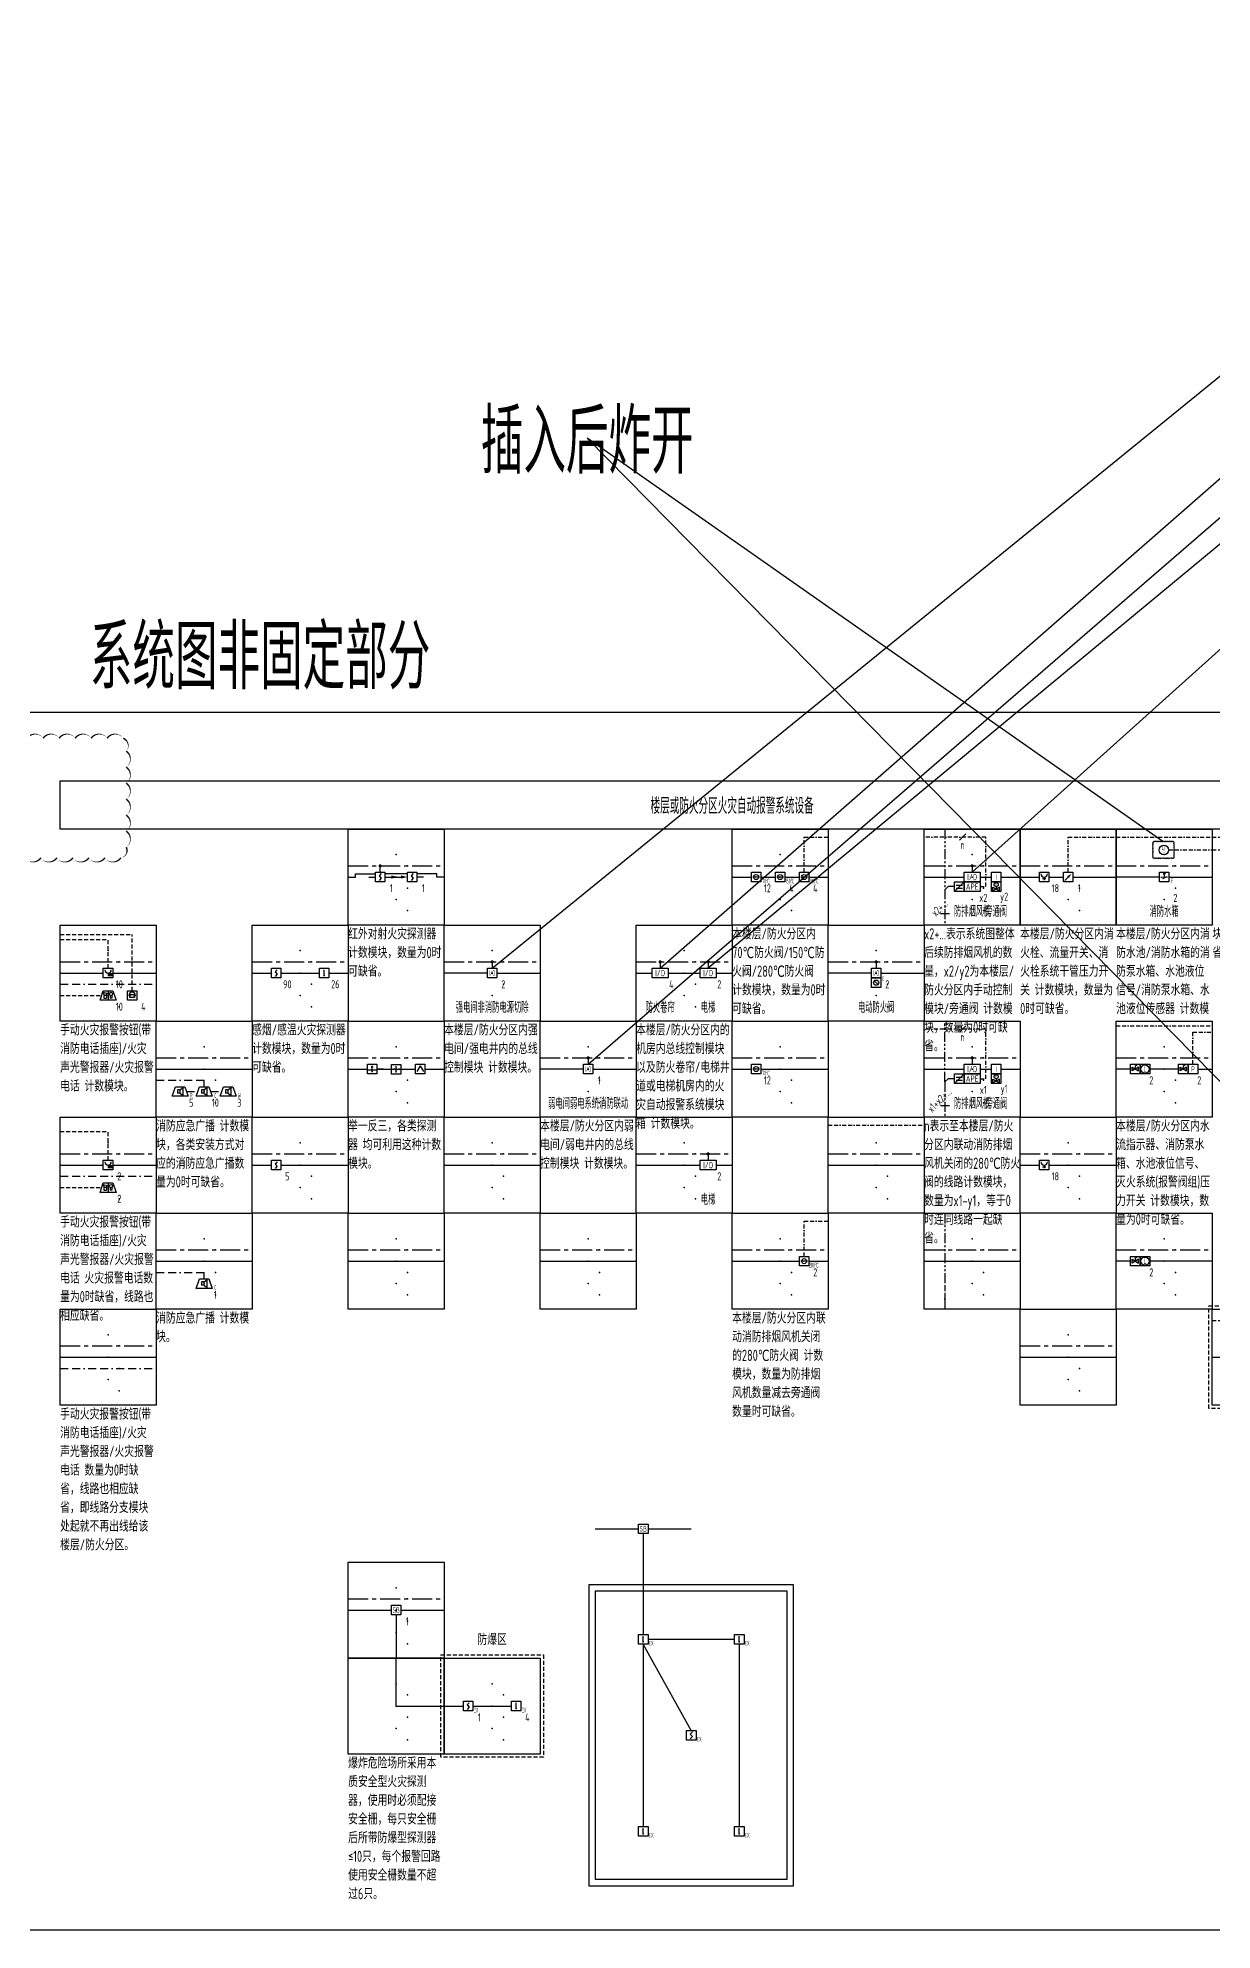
# Model space of a CAD drawing. Header units: millimetres. Extents: x -610917 to 349982, y -134386 to 210510.
# Drawn here: x 26145 to 62842, y 121521 to 180635 of the extents above; entities that cross this region are included whole.
import ezdxf
from ezdxf.enums import TextEntityAlignment as Align

# ---------------------------------------------------------------- set-up
doc = ezdxf.new("R2010")
doc.units = ezdxf.units.MM
doc.header["$LTSCALE"] = 500
doc.header["$MEASUREMENT"] = 0
for name, pattern in [('BORDER', [1.75, 0.5, -0.25, 0.5, -0.25, 0, -0.25]), ('BORDER2', [0.875, 0.25, -0.125, 0.25, -0.125, 0, -0.125]), ('CENTER', [2, 1.25, -0.25, 0.25, -0.25]), ('HIDDEN', [0.375, 0.25, -0.125]), ('PHANTOM2', [1.25, 0.625, -0.125, 0.125, -0.125, 0.125, -0.125])]:
    doc.linetypes.add(name, pattern=pattern)
doc.layers.get('0').update_dxf_attribs({"linetype": 'CONTINUOUS'})
for name, color, linetype in [('E-BRST-WIRE', 2, 'BORDER'), ('E-CTRL-WIRE', 3, 'BORDER2'), ('E-FAS-DEVC', 3, 'CONTINUOUS'), ('E-FAS-WIRE', 4, 'CONTINUOUS'), ('E-FAS-WIRE2', 1, 'CENTER'), ('E-FAS-WIRE4', 4, 'PHANTOM2'), ('E-FAS-WIRE5', 4, 'HIDDEN'), ('E-POWR-EQPM', 3, 'CONTINUOUS'), ('E-UNIV-AB', 10, 'CONTINUOUS'), ('E-UNIV-DIAG', 2, 'CONTINUOUS'), ('E-UNIV-DIAG2', 2, 'HIDDEN'), ('E-UNIV-EL', 140, 'CONTINUOUS'), ('E-UNIV-NOTE', 6, 'CONTINUOUS'), ('说明', 7, 'CONTINUOUS')]:
    doc.layers.add(name, color=color, linetype=linetype)
doc.styles.add('TH-STYLE3', font='tssdeng.shx', dxfattribs={"width": 0.7, "bigfont": 'tssdchn.shx'})

# ---------------------------------------------------------------- blocks, each defined once
blk = doc.blocks.new('E-ES01')
blk.add_lwpolyline([(0, 3000), (3000, 3000), (3000, 0), (0, 0)], close=True)
for p in [(1500, 2200), (1850, 1850), (1500, 1500), (1500, 800), (1850, 1150), (1850, 450)]:
    blk.add_point(p)
blk = doc.blocks.new('E-BFAS550')
blk.add_lwpolyline([(-1.5, -1.5), (-1.5, 1.5), (1.5, 1.5), (1.5, -1.5)], close=True)
at = {"layer": 'E-UNIV-EL', "style": 'TH-STYLE3', "width": 0.7}
blk.add_attdef('F', text='', height=1.7, dxfattribs=at).set_placement((0, 0), align=Align.MIDDLE)
blk = doc.blocks.new('E-BFAS110-3')
blk.add_lwpolyline([(-1.5, -1.5), (-1.5, 1.5), (1.5, 1.5), (1.5, -1.5)], close=True)
at = {"layer": 'E-UNIV-EL'}
blk.add_lwpolyline([(0.35, 1.06), (-0.35, 0.35), (0.35, -0.35), (-0.35, -1.06)], dxfattribs=at)
at = {"layer": 'E-UNIV-EL', "style": 'TH-STYLE3', "width": 0.5}
blk.add_attdef('F', text='', height=1.5, dxfattribs=at).set_placement((2.5, -1.25), align=Align.MIDDLE)
blk = doc.blocks.new('E-BFAS120-3')
blk.add_lwpolyline([(-1.5, -1.5), (-1.5, 1.5), (1.5, 1.5), (1.5, -1.5)], close=True)
at = {"layer": 'E-UNIV-EL'}
blk.add_line((0, -1), (0, 1), dxfattribs=at)
at = {"layer": 'E-UNIV-EL', "const_width": 0.25}
blk.add_lwpolyline([(-0.125, -0.75, 1), (0.125, -0.75, 1)], format="xyb", close=True, dxfattribs=at)
at = {"layer": 'E-UNIV-EL', "style": 'TH-STYLE3', "width": 0.5}
blk.add_attdef('F', text='', height=1.5, dxfattribs=at).set_placement((2.5, -1.25), align=Align.MIDDLE)
blk = doc.blocks.new('E-BFAS110')
blk.add_lwpolyline([(-1.5, -1.5), (-1.5, 1.5), (1.5, 1.5), (1.5, -1.5)], close=True)
at = {"layer": 'E-UNIV-EL'}
blk.add_lwpolyline([(0.35, 1.06), (-0.35, 0.35), (0.35, -0.35), (-0.35, -1.06)], dxfattribs=at)
blk = doc.blocks.new('E-BFAS120')
blk.add_lwpolyline([(-1.5, -1.5), (-1.5, 1.5), (1.5, 1.5), (1.5, -1.5)], close=True)
at = {"layer": 'E-UNIV-EL'}
blk.add_line((0, -1), (0, 1), dxfattribs=at)
at = {"layer": 'E-UNIV-EL', "const_width": 0.25}
blk.add_lwpolyline([(-0.125, -0.75, 1), (0.125, -0.75, 1)], format="xyb", close=True, dxfattribs=at)
blk = doc.blocks.new('E-BFAS112')
blk.add_lwpolyline([(-1.5, -1.5), (-1.5, 1.5), (1.5, 1.5), (1.5, -1.5)], close=True)
at = {"layer": 'E-UNIV-EL'}
for p, q in [((-3.5, 0), (-1.5, 0)), ((1.5, 0), (3.5, 0))]:
    blk.add_line(p, q, dxfattribs=at)
blk.add_lwpolyline([(0.35, 1.06), (-0.35, 0.35), (0.35, -0.35), (-0.35, -1.06)], dxfattribs=at)
blk.add_lwpolyline([(3.5, 0, 1, 0, 0), (5.5, 0, 0, 0, 0)], format="xyseb", dxfattribs=at)
blk = doc.blocks.new('E-BFAS113')
blk.add_lwpolyline([(-1.5, -1.5), (-1.5, 1.5), (1.5, 1.5), (1.5, -1.5)], close=True)
at = {"layer": 'E-UNIV-EL'}
for p, q in [((-5.5, 0), (-3.5, 0)), ((3.5, 0), (1.5, 0))]:
    blk.add_line(p, q, dxfattribs=at)
blk.add_lwpolyline([(-3.5, 0, 1, 0, 0), (-1.5, 0, 0, 0, 0)], format="xyseb", dxfattribs=at)
blk.add_lwpolyline([(0.35, 1.06), (-0.35, 0.35), (0.35, -0.35), (-0.35, -1.06)], dxfattribs=at)
blk = doc.blocks.new('E-BFAS610')
blk.add_lwpolyline([(-1.5, -1.5), (-1.5, 1.5), (1.5, 1.5), (1.5, -1.5)], close=True)
at = {"layer": 'E-UNIV-EL'}
for p, q in [((0, 0), (0, -1)), ((-0.5, -0.5), (0.5, -0.5))]:
    blk.add_line(p, q, dxfattribs=at)
blk.add_arc((0, 1), 1, 180, 0, dxfattribs=at)
blk = doc.blocks.new('E-BFAS620')
blk.add_lwpolyline([(-1.5, -1.5), (-1.5, 1.5), (1.5, 1.5), (1.5, -1.5)], close=True)
at = {"layer": 'E-UNIV-EL', "style": 'TH-STYLE3', "width": 0.7}
blk.add_attdef('F', text='', height=1.7, dxfattribs=at).set_placement((0, 0), align=Align.MIDDLE)
blk = doc.blocks.new('E-BFAS711')
blk.add_lwpolyline([(-1.5, -1.5), (-1.5, 1.5), (1.5, 1.5), (1.5, -1.5)], close=True)
at = {"layer": 'E-UNIV-EL'}
blk.add_line((1, 0), (-1, 0), dxfattribs=at)
blk.add_circle((0, 0), 0.8, dxfattribs=at)
at = {"layer": 'E-UNIV-EL', "style": 'TH-STYLE3', "width": 0.5}
blk.add_attdef('F', text='', height=1.5, dxfattribs=at).set_placement((3, -1.25), align=Align.MIDDLE)
blk = doc.blocks.new('E-BFAS712')
blk.add_lwpolyline([(-1.5, -1.5), (-1.5, 1.5), (1.5, 1.5), (1.5, -1.5)], close=True)
at = {"layer": 'E-UNIV-EL'}
blk.add_line((1, 0), (-1, 0), dxfattribs=at)
blk.add_circle((0, 0), 0.8, dxfattribs=at)
at = {"layer": 'E-UNIV-EL', "style": 'TH-STYLE3', "width": 0.5}
blk.add_attdef('F', text='', height=1.5, dxfattribs=at).set_placement((3, -1.25), align=Align.MIDDLE)
blk = doc.blocks.new('E-BFAS730')
blk.add_lwpolyline([(-1.5, -1.5), (-1.5, 1.5), (1.5, 1.5), (1.5, -1.5)], close=True)
at = {"layer": 'E-UNIV-EL'}
blk.add_line((-0.71, 0.71), (0.71, -0.71), dxfattribs=at)
blk.add_circle((0, 0), 0.8, dxfattribs=at)
at = {"layer": 'E-UNIV-EL', "style": 'TH-STYLE3', "width": 0.5}
blk.add_attdef('F', text='', height=1.5, dxfattribs=at).set_placement((2.25, 1.25), align=Align.MIDDLE)
blk = doc.blocks.new('E-BFAS212')
blk.add_lwpolyline([(-1.5, -1.5), (-1.5, 1.5), (1.5, 1.5), (1.5, -1.5)], close=True)
at = {"layer": 'E-UNIV-EL'}
blk.add_line((0, 0), (0, -1), dxfattribs=at)
for radius in [0.5, 0.25]:
    blk.add_circle((0.75, -0.5), radius, dxfattribs=at)
blk.add_arc((0, 1), 1, 180, 0, dxfattribs=at)
blk = doc.blocks.new('E-BFAS330')
blk.add_lwpolyline([(-2.5, -1.5), (-1.5, 1.5), (1.5, 1.5), (2.5, -1.5)], close=True)
at = {"layer": 'E-UNIV-EL'}
for p, q in [((-1.56, 1), (-0.24, 0.6)), ((-1.1, 0), (-1.56, 1)), ((-0.5, 0), (-1.3, 0)), ((-1.3, 0), (-1.3, -0.8)), ((-0.7, 0), (-0.24, 0.6)), ((-0.5, 0), (-0.5, -0.8)), ((0, 1.5), (0, -1.5)), ((0.6, 0.1), (0.6, -0.8)), ((1.2, 0.1), (1.2, -0.8)), ((-1.3, -0.8), (-0.5, -0.8)), ((1.2, -0.8), (0.6, -0.8))]:
    blk.add_line(p, q, dxfattribs=at)
blk.add_circle((0.9, 0.5), 0.5, dxfattribs=at)
blk = doc.blocks.new('E-BFAS621-2')
blk.add_lwpolyline([(-1.5, -1.5), (-1.5, 1.5), (1.5, 1.5), (1.5, -1.5)], close=True)
at = {"layer": 'E-UNIV-EL'}
for p in [(0, 0), (0.58, 1.15)]:
    blk.add_line(p, (0, 1.15), dxfattribs=at)
blk.add_lwpolyline([(1, -0.58), (1, 0.58), (-1, -0.58), (-1, 0.58)], close=True, dxfattribs=at)
blk = doc.blocks.new('E-BFAS520')
blk.add_lwpolyline([(-1.5, -1.5), (-1.5, 1.5), (1.5, 1.5), (1.5, -1.5)], close=True)
at = {"layer": 'E-UNIV-EL', "style": 'TH-STYLE3', "width": 0.5}
blk.add_attdef('F', text='', height=1.7, dxfattribs=at).set_placement((0, 0), align=Align.MIDDLE)
blk = doc.blocks.new('E-BFAS410-2')
blk.add_lwpolyline([(-2.5, -1.5), (-1.5, 1.5), (1.5, 1.5), (2.5, -1.5)], close=True)
at = {"layer": 'E-UNIV-EL'}
for p, q in [((0, 0.5), (-0.8, 0.5)), ((-0.8, 0.5), (-0.8, -0.5)), ((0, 0.5), (0.8, 1.2)), ((0, -0.5), (0, 0.5)), ((0.8, 1.2), (0.8, -1.2)), ((0, -0.5), (-0.8, -0.5)), ((0, -0.5), (0.8, -1.2))]:
    blk.add_line(p, q, dxfattribs=at)
at = {"layer": 'E-UNIV-EL', "style": 'TH-STYLE3', "width": 0.5}
blk.add_attdef('F', text='', height=1.5, dxfattribs=at).set_placement((3.5, -1.25), align=Align.MIDDLE)
blk = doc.blocks.new('E-BFAS622')
blk.add_lwpolyline([(-1.5, -1.5), (-1.5, 1.5), (1.5, 1.5), (1.5, -1.5)], close=True)
at = {"layer": 'E-UNIV-EL'}
blk.add_circle((0, 0), 1.3, dxfattribs=at)
at = {"layer": 'E-UNIV-EL', "style": 'TH-STYLE3', "width": 0.7}
blk.add_attdef('S', text='', height=1.7, dxfattribs=at).set_placement((0, 0), align=Align.MIDDLE)
blk = doc.blocks.new('E-BFAS522')
blk.add_lwpolyline([(-1.5, -1.5), (-1.5, 1.5), (1.5, 1.5), (1.5, -1.5)], close=True)
at = {"layer": 'E-UNIV-EL'}
for p, q in [((-1.5, -1.5), (1.5, 1.5)), ((-1, 0.5), (1, 0.5)), ((-1, -0.5), (1, -0.5))]:
    blk.add_line(p, q, dxfattribs=at)
blk = doc.blocks.new('E-ANNO04')
blk.add_line((-1, -1), (1, 1))
at = {"style": 'TH-STYLE3', "width": 0.7}
blk.add_attdef('N', text='', height=2.5, dxfattribs=at).set_placement((0, 2.5), align=Align.MIDDLE)
blk = doc.blocks.new('E-BDB004')
blk.add_lwpolyline([(-2.5, -1.5), (-2.5, 1.5), (2.5, 1.5), (2.5, -1.5)], close=True)
at = {"layer": 'E-UNIV-EL', "style": 'TH-STYLE3', "width": 0.7}
blk.add_attdef('BOX', text='', height=2, dxfattribs=at).set_placement((0, 0), align=Align.MIDDLE)
blk = doc.blocks.new('E-BFAS011')
blk.add_lwpolyline([(-2.5, -1.5), (-2.5, 1.5), (2.5, 1.5), (2.5, -1.5)], close=True)
at = {"layer": 'E-UNIV-EL', "style": 'TH-STYLE3', "width": 0.7}
blk.add_attdef('F', text='', height=2, dxfattribs=at).set_placement((0, 0), align=Align.MIDDLE)
blk = doc.blocks.new('E-BFAS622-2')
blk.add_lwpolyline([(-1.5, -1.5), (-1.5, 1.5), (1.5, 1.5), (1.5, -1.5)], close=True)
at = {"layer": 'E-UNIV-EL'}
blk.add_line((-1.06, -1.06), (0, 0), dxfattribs=at)
blk.add_lwpolyline([(0, 0, 0.75, 0, 0), (1.06, 1.06, 0, 0, 0)], format="xyseb", dxfattribs=at)
blk = doc.blocks.new('E-BFAS630-2')
blk.add_lwpolyline([(-1.5, -1.51), (-1.5, 1.49), (1.5, 1.49), (1.5, -1.51)], close=True)
at = {"layer": 'E-UNIV-EL'}
for p, q in [((0, 0.7), (0, 0.5)), ((0, 0.4), (0, 0.25)), ((0, 0.15), (0, 0)), ((0.2, 1.07), (0.45, 1.07)), ((-1, -0.01), (-0.5, -0.01)), ((0, -0.1), (0, -0.3))]:
    blk.add_line(p, q, dxfattribs=at)
blk.add_lwpolyline([(0, 1.45, -0.533333), (0, 0.7, -0.533333)], format="xyb", close=True, dxfattribs=at)
blk.add_lwpolyline([(1, -0.01), (0.5, -0.01), (-0.5, -0.59)], dxfattribs=at)
at = {"layer": 'E-UNIV-EL', "style": 'TH-STYLE3', "width": 0.5}
blk.add_attdef('F', text='', height=1.5, dxfattribs=at).set_placement((2.5, -1.26), align=Align.MIDDLE)
blk = doc.blocks.new('E-BFAS220')
blk.add_lwpolyline([(-1.5, -1.5), (-1.5, 1.5), (1.5, 1.5), (1.5, -1.5)], close=True)
at = {"layer": 'E-UNIV-EL'}
blk.add_lwpolyline([(0.58, 0), (1, 0, 1), (-1, 0), (-0.58, 0)], format="xyb", dxfattribs=at)
blk.add_lwpolyline([(-0.75, -0.67), (-0.5, 0.33), (0.5, 0.33), (0.75, -0.67)], close=True, dxfattribs=at)
blk = doc.blocks.new('E-BFAS410-3')
blk.add_lwpolyline([(-2.5, -1.5), (-1.5, 1.5), (1.5, 1.5), (2.5, -1.5)], close=True)
at = {"layer": 'E-UNIV-EL'}
for p, q in [((0, 0.5), (-0.8, 0.5)), ((-0.8, 0.5), (-0.8, -0.5)), ((0, 0.5), (0.8, 1.2)), ((0, -0.5), (0, 0.5)), ((0.8, 1.2), (0.8, -1.2)), ((0, -0.5), (-0.8, -0.5)), ((0, -0.5), (0.8, -1.2))]:
    blk.add_line(p, q, dxfattribs=at)
at = {"layer": 'E-UNIV-EL', "style": 'TH-STYLE3', "width": 0.5}
blk.add_attdef('F', text='', height=1.5, dxfattribs=at).set_placement((3.5, -1.25), align=Align.MIDDLE)
blk = doc.blocks.new('E-BFAS410-4')
blk.add_lwpolyline([(-2.5, -1.5), (-1.5, 1.5), (1.5, 1.5), (2.5, -1.5)], close=True)
at = {"layer": 'E-UNIV-EL'}
for p, q in [((0, 0.5), (-0.8, 0.5)), ((-0.8, 0.5), (-0.8, -0.5)), ((0, 0.5), (0.8, 1.2)), ((0, -0.5), (0, 0.5)), ((0.8, 1.2), (0.8, -1.2)), ((0, -0.5), (-0.8, -0.5)), ((0, -0.5), (0.8, -1.2))]:
    blk.add_line(p, q, dxfattribs=at)
at = {"layer": 'E-UNIV-EL', "style": 'TH-STYLE3', "width": 0.5}
blk.add_attdef('F', text='', height=1.5, dxfattribs=at).set_placement((3.5, -1.25), align=Align.MIDDLE)
blk = doc.blocks.new('E-BFAS621-4')
blk.add_lwpolyline([(-1.5, -1.5), (-1.5, 1.5), (1.5, 1.5), (1.5, -1.5)], close=True)
at = {"layer": 'E-UNIV-EL'}
blk.add_line((0, 0), (0, -0.7), dxfattribs=at)
blk.add_lwpolyline([(1, -1.28), (1, -0.12), (-1, -1.28), (-1, -0.12)], close=True, dxfattribs=at)
blk.add_circle((0, 0.65), 0.65, dxfattribs=at)
at = {"layer": 'E-UNIV-EL', "style": 'TH-STYLE3', "width": 0.7}
blk.add_attdef('F', text='', height=1, dxfattribs=at).set_placement((0, 0.65), align=Align.MIDDLE)
blk = doc.blocks.new('E-BFAS510')
blk.add_lwpolyline([(-1.5, -1.5), (-1.5, 1.5), (1.5, 1.5), (1.5, -1.5)], close=True)
at = {"layer": 'E-UNIV-EL', "style": 'TH-STYLE3', "width": 0.7}
blk.add_attdef('F', text='', height=1.7, dxfattribs=at).set_placement((0, 0), align=Align.MIDDLE)
blk = doc.blocks.new('E-BFAS122')
blk.add_lwpolyline([(-1.5, -1.5), (-1.5, 1.5), (1.5, 1.5), (1.5, -1.5)], close=True)
at = {"layer": 'E-UNIV-EL'}
for p, q in [((-3.5, 0), (-1.5, 0)), ((0.3, 0.6), (-0.3, 0.6)), ((0, -1), (0, 1)), ((3.5, 0), (1.5, 0)), ((1.5, -0.3), (-1.5, -0.3))]:
    blk.add_line(p, q, dxfattribs=at)
at = {"layer": 'E-UNIV-EL', "const_width": 0.25}
blk.add_lwpolyline([(-0.125, -0.75, 1), (0.125, -0.75, 1)], format="xyb", close=True, dxfattribs=at)
blk = doc.blocks.new('E-BFAS123')
blk.add_lwpolyline([(-1.5, -1.5), (-1.5, 1.5), (1.5, 1.5), (1.5, -1.5)], close=True)
at = {"layer": 'E-UNIV-EL'}
blk.add_line((0, -1), (0, 1), dxfattribs=at)
blk.add_lwpolyline([(1.5, 0.09), (1.24, -0.18), (0.88, 0.18), (0.53, -0.18), (0.18, 0.18), (-0.18, -0.18), (-0.53, 0.18), (-0.88, -0.18), (-1.24, 0.18), (-1.5, -0.09)], dxfattribs=at)
at = {"layer": 'E-UNIV-EL', "const_width": 0.25}
blk.add_lwpolyline([(-0.12, -0.75, 1), (0.12, -0.75, 1)], format="xyb", close=True, dxfattribs=at)
blk = doc.blocks.new('E-BFAS130')
blk.add_lwpolyline([(-1.5, -1.5), (-1.5, 1.5), (1.5, 1.5), (1.5, -1.5)], close=True)
at = {"layer": 'E-UNIV-EL'}
for q in [(-1, -0.73), (1, -0.73)]:
    blk.add_line((0, 1), q, dxfattribs=at)
blk = doc.blocks.new('E-BFAS713')
blk.add_lwpolyline([(-1.5, -1.5), (-1.5, 1.5), (1.5, 1.5), (1.5, -1.5)], close=True)
at = {"layer": 'E-UNIV-EL'}
blk.add_line((1, 0), (-1, 0), dxfattribs=at)
blk.add_circle((0, 0), 0.8, dxfattribs=at)
at = {"layer": 'E-UNIV-EL', "style": 'TH-STYLE3', "width": 0.5}
blk.add_attdef('F', text='', height=1.5, dxfattribs=at).set_placement((3, -1.25), align=Align.MIDDLE)
blk = doc.blocks.new('E-BFAS-630-5')
blk.add_circle((0, 0), 1.5)
at = {"layer": 'E-UNIV-EL', "style": 'TH-STYLE3', "width": 0.5}
for tag, p in [('LT', (0, 0.75)), ('F', (0, -0.75))]:
    blk.add_attdef(tag, text='', height=1.5, dxfattribs=at).set_placement(p, align=Align.MIDDLE)

msp = doc.modelspace()

# ---------------------------------------------------------------- linework, layer by layer
at = {"layer": 'E-BRST-WIRE'}
for p, q in [((26842, 151070), (29842, 151070)), ((29842, 148070), (31342, 148070)), ((31342, 147870), (31342, 148070)), ((30792, 147720), (31142, 147720)), ((31542, 147720), (31892, 147720)), ((26842, 145070), (29842, 145070)), ((29842, 142070), (31342, 142070)), ((31342, 141870), (31342, 142070)), ((26842, 139070), (29842, 139070))]:
    msp.add_line(p, q, dxfattribs=at)
at = {"layer": 'E-CTRL-WIRE'}
for p, q in [((50092, 154570), (50092, 155670)), ((50092, 155670), (50842, 155670)), ((55767, 155670), (53842, 155670)), ((55767, 154120), (55767, 155670)), ((58342, 154570), (58342, 155670)), ((58342, 155670), (59842, 155670)), ((59842, 155670), (62842, 155670)), ((62842, 155670), (65542, 155670)), ((61492, 155270), (62842, 155270)), ((62842, 155270), (71542, 155270)), ((55592, 154120), (55767, 154120)), ((55767, 149670), (53842, 149670)), ((55767, 148120), (55767, 149670)), ((59842, 149770), (62842, 149770)), ((62242, 149570), (62842, 149570)), ((62242, 148570), (62242, 149570)), ((55592, 148120), (55767, 148120)), ((50842, 146670), (53842, 146670)), ((50092, 142570), (50092, 143670)), ((50092, 143670), (50842, 143670)), ((54492, 141620), (54492, 140920)), ((62842, 140570), (68542, 140570))]:
    msp.add_line(p, q, dxfattribs=at)
at = {"layer": 'E-FAS-WIRE'}
for p, q in [((37692, 154520), (36992, 154520)), ((47842, 154420), (48442, 154420)), ((48742, 154420), (49192, 154420)), ((49492, 154420), (49942, 154420)), ((50242, 154420), (50842, 154420)), ((53842, 154420), (55092, 154420)), ((55592, 154420), (55942, 154420)), ((56242, 154420), (56842, 154420)), ((56842, 154420), (57442, 154420)), ((57742, 154420), (58192, 154420)), ((58492, 154420), (59842, 154420)), ((61192, 154420), (59842, 154420)), ((61492, 154420), (62842, 154420)), ((26842, 151420), (28192, 151420)), ((28492, 151420), (29842, 151420)), ((32842, 151420), (33442, 151420)), ((33742, 151420), (34942, 151420)), ((35242, 151420), (35842, 151420)), ((40192, 151420), (38842, 151420)), ((40492, 151420), (41842, 151420)), ((44842, 151420), (45342, 151420)), ((45842, 151420), (46842, 151420)), ((47342, 151420), (47842, 151420)), ((52192, 151420), (50842, 151420)), ((52492, 151420), (53842, 151420)), ((29842, 148420), (32842, 148420)), ((35842, 148420), (36442, 148420)), ((36742, 148420), (37192, 148420)), ((37492, 148420), (37942, 148420)), ((38242, 148420), (38842, 148420)), ((43192, 148420), (41842, 148420)), ((43492, 148420), (44842, 148420)), ((47842, 148420), (48442, 148420)), ((48742, 148420), (50842, 148420)), ((53842, 148420), (55092, 148420)), ((55592, 148420), (55942, 148420)), ((56242, 148420), (56842, 148420)), ((60292, 148420), (59842, 148420)), ((61792, 148420), (60872, 148420)), ((62392, 148420), (62842, 148420)), ((26842, 145420), (28192, 145420)), ((28492, 145420), (29842, 145420)), ((32842, 145420), (33442, 145420)), ((33742, 145420), (35842, 145420)), ((38842, 145420), (41842, 145420)), ((44842, 145420), (46842, 145420)), ((47342, 145420), (47842, 145420)), ((50842, 145420), (53842, 145420)), ((56842, 145420), (57442, 145420)), ((57742, 145420), (59842, 145420)), ((29842, 142420), (32842, 142420)), ((35842, 142420), (38842, 142420)), ((41842, 142420), (44842, 142420)), ((47842, 142420), (49942, 142420)), ((50242, 142420), (50842, 142420)), ((53842, 142420), (56842, 142420)), ((60292, 142420), (59842, 142420)), ((62842, 142420), (60872, 142420)), ((26842, 139420), (29842, 139420)), ((56842, 139420), (59842, 139420)), ((62842, 139420), (64092, 139420)), ((43564, 134059), (44914, 134059)), ((45064, 133909), (45064, 130759)), ((45214, 134059), (46564, 134059)), ((35842, 131520), (37192, 131520)), ((37342, 131370), (37342, 130020)), ((37492, 131520), (38842, 131520)), ((45064, 130459), (45064, 124759)), ((46564, 127759), (45064, 130459)), ((45214, 130609), (47914, 130609)), ((48064, 130459), (48064, 124759)), ((37342, 128520), (37342, 130020)), ((37342, 128520), (38842, 128520)), ((38842, 128520), (39442, 128520)), ((39742, 128520), (40942, 128520))]:
    msp.add_line(p, q, dxfattribs=at)
for points in [[(35842, 154420), (36067, 154420), (36067, 154520), (36692, 154520)], [(38842, 154420), (38617, 154420), (38617, 154520), (37992, 154520)]]:
    msp.add_lwpolyline(points, dxfattribs=at)
at = {"layer": 'E-FAS-WIRE2'}
for p, q in [((35842, 154770), (38842, 154770)), ((36842, 154570), (36842, 154770)), ((47842, 154770), (50842, 154770)), ((53842, 154770), (56842, 154770)), ((55342, 154770), (55342, 154570)), ((56842, 154770), (59842, 154770)), ((59842, 154770), (62842, 154770)), ((26842, 151770), (29842, 151770)), ((32842, 151770), (35842, 151770)), ((38842, 151770), (41842, 151770)), ((40342, 151770), (40342, 151570)), ((44842, 151770), (47842, 151770)), ((45592, 151770), (45592, 151570)), ((47092, 151770), (47092, 151570)), ((50842, 151770), (53842, 151770)), ((52342, 151770), (52342, 151570)), ((29842, 148770), (32842, 148770)), ((35842, 148770), (38842, 148770)), ((41842, 148770), (44842, 148770)), ((43342, 148770), (43342, 148570)), ((47842, 148770), (50842, 148770)), ((53842, 148770), (56842, 148770)), ((55342, 148770), (55342, 148570)), ((59842, 148770), (62842, 148770)), ((26842, 145770), (29842, 145770)), ((32842, 145770), (35842, 145770)), ((38842, 145770), (41842, 145770)), ((44842, 145770), (47842, 145770)), ((47092, 145770), (47092, 145570)), ((50842, 145770), (53842, 145770)), ((56842, 145770), (59842, 145770)), ((29842, 142770), (32842, 142770)), ((35842, 142770), (38842, 142770)), ((41842, 142770), (44842, 142770)), ((47842, 142770), (50842, 142770)), ((53842, 142770), (56842, 142770)), ((59842, 142770), (62842, 142770)), ((26842, 139770), (29842, 139770)), ((56842, 139770), (59842, 139770)), ((35842, 131870), (38842, 131870))]:
    msp.add_line(p, q, dxfattribs=at)
at = {"layer": 'E-FAS-WIRE2', "const_width": 50}
for points in [[(36817, 154770, 1), (36867, 154770, 1)], [(55317, 154770, 1), (55367, 154770, 1)], [(40317, 151770, 1), (40367, 151770, 1)], [(45567, 151770, 1), (45617, 151770, 1)], [(47067, 151770, 1), (47117, 151770, 1)], [(52317, 151770, 1), (52367, 151770, 1)], [(43317, 148770, 1), (43367, 148770, 1)], [(55317, 148770, 1), (55367, 148770, 1)], [(47067, 145770, 1), (47117, 145770, 1)]]:
    msp.add_lwpolyline(points, format="xyb", close=True, dxfattribs=at)
at = {"layer": 'E-FAS-WIRE4'}
for p, q in [((54492, 155920), (54492, 152920)), ((54492, 154020), (54592, 154120)), ((54792, 154120), (54592, 154120)), ((54492, 148020), (54492, 149920)), ((54492, 148020), (54592, 148120)), ((54492, 148020), (54492, 146920)), ((54792, 148120), (54592, 148120)), ((54492, 143920), (54492, 140920))]:
    msp.add_line(p, q, dxfattribs=at)
at = {"layer": 'E-FAS-WIRE5'}
for p, q in [((26842, 152620), (29092, 152620)), ((29092, 150870), (29092, 152620)), ((26842, 152470), (28342, 152470)), ((28342, 151570), (28342, 152470)), ((26842, 150720), (28142, 150720)), ((26842, 146470), (28342, 146470)), ((28342, 145570), (28342, 146470)), ((26842, 144720), (28142, 144720))]:
    msp.add_line(p, q, dxfattribs=at)
at = {"layer": 'E-UNIV-AB'}
msp.add_lwpolyline([(25739, 155020, 0, 50, 0.520567), (26239, 155020, 0, 50, 0.520567), (26739, 155020, 0, 50, 0.520567), (27239, 155020, 0, 50, 0.520567), (27739, 155020, 0, 50, 0.520567), (28239, 155020, 0, 50, 0.520567), (28739, 155020, 0, 50, 0.520567), (28907, 155352, 0, 50, 0.520567), (28907, 155852, 0, 50, 0.520567), (28907, 156352, 0, 50, 0.520567), (28907, 156852, 0, 50, 0.520567), (28907, 157352, 0, 50, 0.520567), (28907, 157852, 0, 50, 0.520567), (28907, 158352, 0, 50, 0.520567), (28812, 158756, 0, 50, 0.520567), (28312, 158756, 0, 50, 0.520567), (27812, 158756, 0, 50, 0.520567), (27312, 158756, 0, 50, 0.520567), (26812, 158756, 0, 50, 0.520567), (26312, 158756, 0, 50, 0.520567), (25812, 158756, 0, 50, 0.520567)], format="xyseb", dxfattribs=at)
at = {"layer": 'E-UNIV-DIAG'}
msp.add_lwpolyline([(26842, 157420), (71842, 157420), (71842, 155920), (26842, 155920)], close=True, dxfattribs=at)
at = {"layer": 'E-UNIV-DIAG2'}
for points in [[(62742, 137820), (62742, 141020), (68942, 141020), (68942, 137820)], [(38742, 126920), (38742, 130120), (41942, 130120), (41942, 126920)]]:
    msp.add_lwpolyline(points, close=True, dxfattribs=at)
at = {"layer": '说明'}
for points in [[(40342, 151570), (80172, 183974)], [(45592, 151570), (80172, 181824)], [(43342, 148570), (80172, 180424)], [(80172, 178974), (47092, 151570)], [(55342, 154570), (80172, 176874)], [(61297, 155528), (43314, 168128), (70463, 140532)]]:
    msp.add_lwpolyline(points, dxfattribs=at)
for points in [[(73068, 121521), (-6887, 121521), (-6887, 159575), (73068, 159575)], [(49764, 132309), (43364, 132309), (43364, 122909), (49764, 122909)], [(49564, 132109), (43564, 132109), (43564, 123109), (49564, 123109)]]:
    msp.add_lwpolyline(points, close=True, dxfattribs=at)
msp.add_lwpolyline([(60996, 155017, 0.520567), (61046, 155017, 0.520567), (61096, 155017, 0.520567), (61146, 155017, 0.520567), (61196, 155017, 0.520567), (61246, 155017, 0.520567), (61296, 155017, 0.520567), (61346, 155017, 0.520567), (61396, 155017, 0.520567), (61446, 155017, 0.520567), (61496, 155017, 0.520567), (61546, 155017, 0.520567), (61596, 155017, 0.520567), (61641, 155022, 0.520567), (61641, 155072, 0.520567), (61641, 155122, 0.520567), (61641, 155172, 0.520567), (61641, 155222, 0.520567), (61641, 155272, 0.520567), (61641, 155322, 0.520567), (61641, 155372, 0.520567), (61641, 155422, 0.520567), (61641, 155472, 0.520567), (61638, 155519, 0.520567), (61588, 155519, 0.520567), (61538, 155519, 0.520567), (61488, 155519, 0.520567), (61438, 155519, 0.520567), (61388, 155519, 0.520567), (61338, 155519, 0.520567), (61288, 155519, 0.520567), (61238, 155519, 0.520567), (61188, 155519, 0.520567), (61138, 155519, 0.520567), (61088, 155519, 0.520567), (61038, 155519, 0.520567), (60996, 155512, 0.520567), (60996, 155462, 0.520567), (60996, 155412, 0.520567), (60996, 155362, 0.520567), (60996, 155312, 0.520567), (60996, 155262, 0.520567), (60996, 155212, 0.520567), (60996, 155162, 0.520567), (60996, 155112, 0.520567), (60996, 155062, 0.520567)], format="xyb", close=True, dxfattribs=at)

# ---------------------------------------------------------------- block references
at = {"layer": 'E-FAS-DEVC', "xscale": 100, "yscale": 100, "zscale": 100}
for name, p, values in [('E-BFAS-630-5', (61334, 155266), {'F': 'F', 'LT': 'LT'}), ('E-BFAS711', (48592, 154420), {'F': '70℃'}), ('E-BFAS713', (49342, 154420), {'F': '150℃'}), ('E-BFAS712', (50092, 154420), {'F': '280℃'}), ('E-BFAS011', (55342, 154420), {'F': 'I/O'}), ('E-BFAS510', (56092, 154420), {'F': 'I'}), ('E-BFAS630-2', (61342, 154421), {'F': 'F'}), ('E-BFAS520', (40342, 151420), {'F': 'I/O'}), ('E-BFAS011', (45592, 151420), {'F': 'I/O'}), ('E-BFAS011', (47092, 151420), {'F': 'I/O'}), ('E-BFAS520', (52342, 151420), {'F': 'I/O'}), ('E-BFAS730', (52342, 151120), {'F': 'E'}), ('E-BFAS520', (43342, 148420), {'F': 'I/O'}), ('E-BFAS711', (48592, 148420), {'F': '70℃'}), ('E-BFAS011', (55342, 148420), {'F': 'I/O'}), ('E-BFAS510', (56092, 148420), {'F': 'I'}), ('E-BFAS622', (60742, 148420), {'S': 'L'}), ('E-BFAS620', (62242, 148420), {'F': 'P'}), ('E-BFAS410-3', (30592, 147720), {'F': 'R'}), ('E-BFAS410-2', (31342, 147720), {'F': 'C'}), ('E-BFAS410-4', (32092, 147720), {'F': 'W'}), ('E-BFAS011', (47092, 145420), {'F': 'I/O'}), ('E-BFAS712', (50092, 142420), {'F': '280℃'}), ('E-BFAS622', (60742, 142420), {'S': 'L'}), ('E-BFAS410-2', (31342, 141720), {'F': 'C'}), ('E-BFAS550', (45064, 134059), {'F': 'SB'}), ('E-BFAS550', (37342, 131520), {'F': 'SB'}), ('E-BFAS120-3', (45064, 130609), {'F': 'EX'}), ('E-BFAS120-3', (48064, 130609), {'F': 'EX'}), ('E-BFAS110-3', (39592, 128520), {'F': 'EX'}), ('E-BFAS120-3', (41092, 128520), {'F': 'EX'}), ('E-BFAS110-3', (46564, 127609), {'F': 'EX'}), ('E-BFAS120-3', (45064, 124609), {'F': 'EX'}), ('E-BFAS120-3', (48064, 124609), {'F': 'EX'})]:
    msp.add_blockref(name, p, dxfattribs=at).add_auto_attribs(values)
for name, p in [('E-BFAS112', (36842, 154420)), ('E-BFAS113', (37842, 154420)), ('E-BFAS610', (57592, 154420)), ('E-BFAS622-2', (58342, 154420)), ('E-BFAS522', (54942, 154120)), ('E-BFAS212', (28342, 151420)), ('E-BFAS110', (33592, 151420)), ('E-BFAS120', (35092, 151420)), ('E-BFAS330', (28342, 150720)), ('E-BFAS220', (29092, 150720)), ('E-BFAS122', (36592, 148420)), ('E-BFAS123', (37342, 148412)), ('E-BFAS130', (38092, 148420)), ('E-BFAS621-2', (60442, 148420)), ('E-BFAS621-2', (61942, 148420)), ('E-BFAS522', (54942, 148120)), ('E-BFAS212', (28342, 145420)), ('E-BFAS110', (33592, 145420)), ('E-BFAS610', (57592, 145420)), ('E-BFAS330', (28342, 144720)), ('E-BFAS621-2', (60442, 142420))]:
    msp.add_blockref(name, p, dxfattribs=at)
at = {"layer": 'E-FAS-DEVC'}
ref = msp.add_blockref('E-BFAS621-4', (56092, 154120), dxfattribs=dict(at, xscale=100, yscale=100, zscale=100))
ref.add_attrib('F', 'M', dxfattribs={"layer": 'E-UNIV-EL', "height": 100, "style": 'TH-STYLE3', "width": 0.7}).set_placement((56092, 154195), align=Align.MIDDLE)
ref = msp.add_blockref('E-BFAS621-4', (56092, 148120), dxfattribs=dict(at, xscale=100, yscale=100, zscale=100))
ref.add_attrib('F', 'M', dxfattribs={"layer": 'E-UNIV-EL', "height": 100, "style": 'TH-STYLE3', "width": 0.7}).set_placement((56092, 148195), align=Align.MIDDLE)
at = {"layer": 'E-POWR-EQPM', "xscale": 100, "yscale": 100, "zscale": 100}
for p in [(55342, 154120), (55342, 148120)]:
    msp.add_blockref('E-BDB004', p, dxfattribs=at).add_auto_attribs({'BOX': 'APE'})
at = {"layer": 'E-UNIV-DIAG'}
for p in [(35842, 152920), (47842, 152920), (53842, 152920), (56842, 152920), (59842, 152920), (26842, 149920), (32842, 149920), (38842, 149920), (44842, 149920), (50842, 149920), (29842, 146920), (35842, 146920), (41842, 146920), (47842, 146920), (53842, 146920), (59842, 146920), (26842, 143920), (32842, 143920), (38842, 143920), (44842, 143920), (50842, 143920), (56842, 143920), (29842, 140920), (35842, 140920), (41842, 140920), (47842, 140920), (53842, 140920), (59842, 140920), (26842, 137920), (56842, 137920), (62842, 137920), (35842, 130020), (35842, 127020), (38842, 127020)]:
    msp.add_blockref('E-ES01', p, dxfattribs=at)
at = {"layer": 'E-UNIV-NOTE'}
ref = msp.add_blockref('E-ANNO04', (55042, 155670), dxfattribs=dict(at, xscale=100.0000000000014, yscale=100.0000000000014, zscale=100.0000000000014, rotation=180.0000000000029))
ref.add_attrib('N', 'n', dxfattribs={"layer": '0', "height": 250, "style": 'TH-STYLE3', "width": 0.7}).set_placement((55042, 155420), align=Align.MIDDLE)
ref = msp.add_blockref('E-ANNO04', (54492, 153270), dxfattribs=dict(at, xscale=-100.0000000000014, yscale=100, zscale=100, rotation=44.99999999999704))
ref.add_attrib('N', 'x2+...', dxfattribs={"layer": '0', "height": 250, "rotation": 45, "style": 'TH-STYLE3', "width": 0.7}).set_placement((54316, 153447), align=Align.MIDDLE)
ref = msp.add_blockref('E-ANNO04', (55042, 149670), dxfattribs=dict(at, xscale=100.0000000000014, yscale=100.0000000000014, zscale=100.0000000000014, rotation=180.0000000000029))
ref.add_attrib('N', 'n', dxfattribs={"layer": '0', "height": 250, "style": 'TH-STYLE3', "width": 0.7}).set_placement((55042, 149420), align=Align.MIDDLE)
ref = msp.add_blockref('E-ANNO04', (54492, 147270), dxfattribs=dict(at, xscale=-100.0000000000014, yscale=100, zscale=100, rotation=44.99999999999704))
ref.add_attrib('N', 'x1+x2+...', dxfattribs={"layer": '0', "height": 250, "rotation": 45, "style": 'TH-STYLE3', "width": 0.7}).set_placement((54316, 147447), align=Align.MIDDLE)

# ---------------------------------------------------------------- texts
at = {"layer": 'E-UNIV-NOTE', "style": 'TH-STYLE3'}
for s, height, width, p in [('插入后炸开', 2000, 0.7, (43314, 168128)), ('系统图非固定部分', 2000, 0.7, (33091, 161397)), ('楼层或防火分区火灾自动报警系统设备', 500, 0.5, (47842, 156670)), ('1', 250, 0.7, (37192, 154070)), ('1', 250, 0.7, (38192, 154070)), ('12', 250, 0.7, (48942, 154070)), ('4', 250, 0.7, (49692, 154070)), ('4', 250, 0.7, (50442, 154070)), ('x2', 250, 0.7, (55692, 153770)), ('y2', 250, 0.7, (56342, 153770)), ('18', 250, 0.7, (57942, 154070)), ('1', 250, 0.7, (58692, 154070)), ('2', 250, 0.7, (61692, 153770)), ('防排烟风机', 350, 0.5, (55342, 153370)), ('旁通阀', 350, 0.5, (56092, 153370)), ('消防水箱', 350, 0.5, (61342, 153370)), ('10', 250, 0.7, (28692, 151070)), ('90', 250, 0.7, (33942, 151070)), ('26', 250, 0.7, (35442, 151070)), ('2', 250, 0.7, (40692, 151070)), ('4', 250, 0.7, (45942, 151070)), ('2', 250, 0.7, (47442, 151070)), ('2', 250, 0.7, (52692, 151070)), ('10', 250, 0.7, (28692, 150370)), ('4', 250, 0.7, (29442, 150370)), ('强电间非消防电源切除', 350, 0.5, (40342, 150370)), ('防火卷帘', 350, 0.5, (45592, 150370)), ('电梯', 350, 0.5, (47092, 150370)), ('电动防火阀', 350, 0.5, (52342, 150370)), ('1', 250, 0.7, (43692, 148070)), ('12', 250, 0.7, (48942, 148070)), ('x1', 250, 0.7, (55692, 147770)), ('y1', 250, 0.7, (56342, 147770)), ('2', 250, 0.7, (60942, 148070)), ('2', 250, 0.7, (62442, 148070)), ('5', 250, 0.7, (30942, 147370)), ('10', 250, 0.7, (31692, 147370)), ('3', 250, 0.7, (32442, 147370)), ('弱电间弱电系统消防联动', 350, 0.5, (43342, 147370)), ('防排烟风机', 350, 0.5, (55342, 147370)), ('旁通阀', 350, 0.5, (56101, 147371)), ('2', 250, 0.7, (28692, 145070)), ('5', 250, 0.7, (33942, 145070)), ('2', 250, 0.7, (47442, 145070)), ('18', 250, 0.7, (57942, 145070)), ('2', 250, 0.7, (28692, 144370)), ('电梯', 350, 0.5, (47092, 144370)), ('2', 250, 0.7, (50442, 142070)), ('2', 250, 0.7, (60942, 142070)), ('1', 250, 0.7, (31692, 141370)), ('1', 250, 0.7, (37692, 131170)), ('1', 250, 0.7, (39942, 128170)), ('4', 250, 0.7, (41442, 128170))]:
    msp.add_text(s, height=height, dxfattribs=dict(at, width=width)).set_placement(p, align=Align.MIDDLE)
at = {"layer": 'E-UNIV-NOTE', "style": 'TH-STYLE3', "width": 0.7}
msp.add_text('防爆区', height=350, rotation=360, dxfattribs=at).set_placement((40342, 130620), align=Align.MIDDLE)
at = {"layer": '说明', "char_height": 350, "attachment_point": 1, "style": 'TH-STYLE3'}
for s, heights, insert in [('红外对射火灾探测器 计数模块，数量为0时可缺省。', [0], (35842, 152820)), ('本楼层/防火分区内70℃防火阀/150℃防火阀/280℃防火阀 计数模块，数量为0时可缺省。', [0], (47842, 152820)), ('x2+...表示系统图整体后续防排烟风机的数量，x2/y2为本楼层/防火分区内手动控制模块/旁通阀 计数模块，数量为0时可缺省。', [0], (53842, 152820)), ('手动火灾报警按钮(带消防电话插座)/火灾声光警报器/火灾报警电话 计数模块。', [0], (26842, 149820)), ('感烟/感温火灾探测器 计数模块，数量为0时可缺省。', [0], (32842, 149820)), ('本楼层/防火分区内强电间/强电井内的总线控制模块 计数模块。', [0], (38842, 149820)), ('本楼层/防火分区内的机房内总线控制模块以及防火卷帘/电梯井道或电梯机房内的火灾自动报警系统模块箱 计数模块。', [0], (44842, 149820)), ('消防应急广播 计数模块，各类安装方式对应的消防应急广播数量为0时可缺省。', [0], (29842, 146820)), ('举一反三，各类探测器 均可利用这种计数模块。', [0], (35842, 146820)), ('本楼层/防火分区内弱电间/弱电井内的总线控制模块 计数模块。', [0], (41842, 146820)), ('n表示至本楼层/防火分区内联动消防排烟风机关闭的280℃防火阀的线路计数模块，数量为x1-y1，等于0时连同线路一起缺省。', [0], (53842, 146820)), ('本楼层/防火分区内水流指示器、消防泵水箱、水池液位信号、灭火系统(报警阀组)压力开关 计数模块，数量为0时可缺省。', [2900], (59842, 146820)), ('手动火灾报警按钮(带消防电话插座)/火灾声光警报器/火灾报警电话 火灾报警电话数量为0时缺省，线路也相应缺省。', [0], (26842, 143820)), ('消防应急广播 计数模块。', [0], (29842, 140820)), ('本楼层/防火分区内联动消防排烟风机关闭的280℃防火阀 计数模块，数量为防排烟风机数量减去旁通阀数量时可缺省。', [0], (47842, 140820)), ('手动火灾报警按钮(带消防电话插座)/火灾声光警报器/火灾报警电话 数量为0时缺省，线路也相应缺省，即线路分支模块处起就不再出线给该楼层/防火分区。', [0], (26842, 137820)), ('爆炸危险场所采用本质安全型火灾探测器，使用时必须配接安全栅，每只安全栅后所带防爆型探测器≤10只，每个报警回路使用安全栅数量不超过6只。', [0], (35842, 126920))]:
    msp.add_mtext_dynamic_manual_height_columns(s, width=3000, gutter_width=9, heights=heights, dxfattribs=dict(at, insert=insert))
at = {"layer": '说明', "color": 3, "insert": (56842, 152820), "char_height": 350, "attachment_point": 1, "style": 'TH-STYLE3'}
msp.add_mtext_dynamic_manual_height_columns('本楼层/防火分区内消火栓、流量开关、消火栓系统干管压力开关 计数模块，数量为0时可缺省。', width=3000, gutter_width=9, heights=[2900], dxfattribs=at)
at = {"layer": '说明'}
note = msp.add_mtext_dynamic_manual_height_columns('本楼层/防火分区内消防水池/消防水箱的消防泵水箱、水池液位信号/消防泵水箱、水池液位传感器 计数模块，数量为0时可缺省。\\P', width=3000, gutter_width=9, heights=[2900, 0], dxfattribs=dict(at, insert=(59842, 152820), char_height=350, attachment_point=1, style='TH-STYLE3'))

doc.saveas('drawing.dxf')
